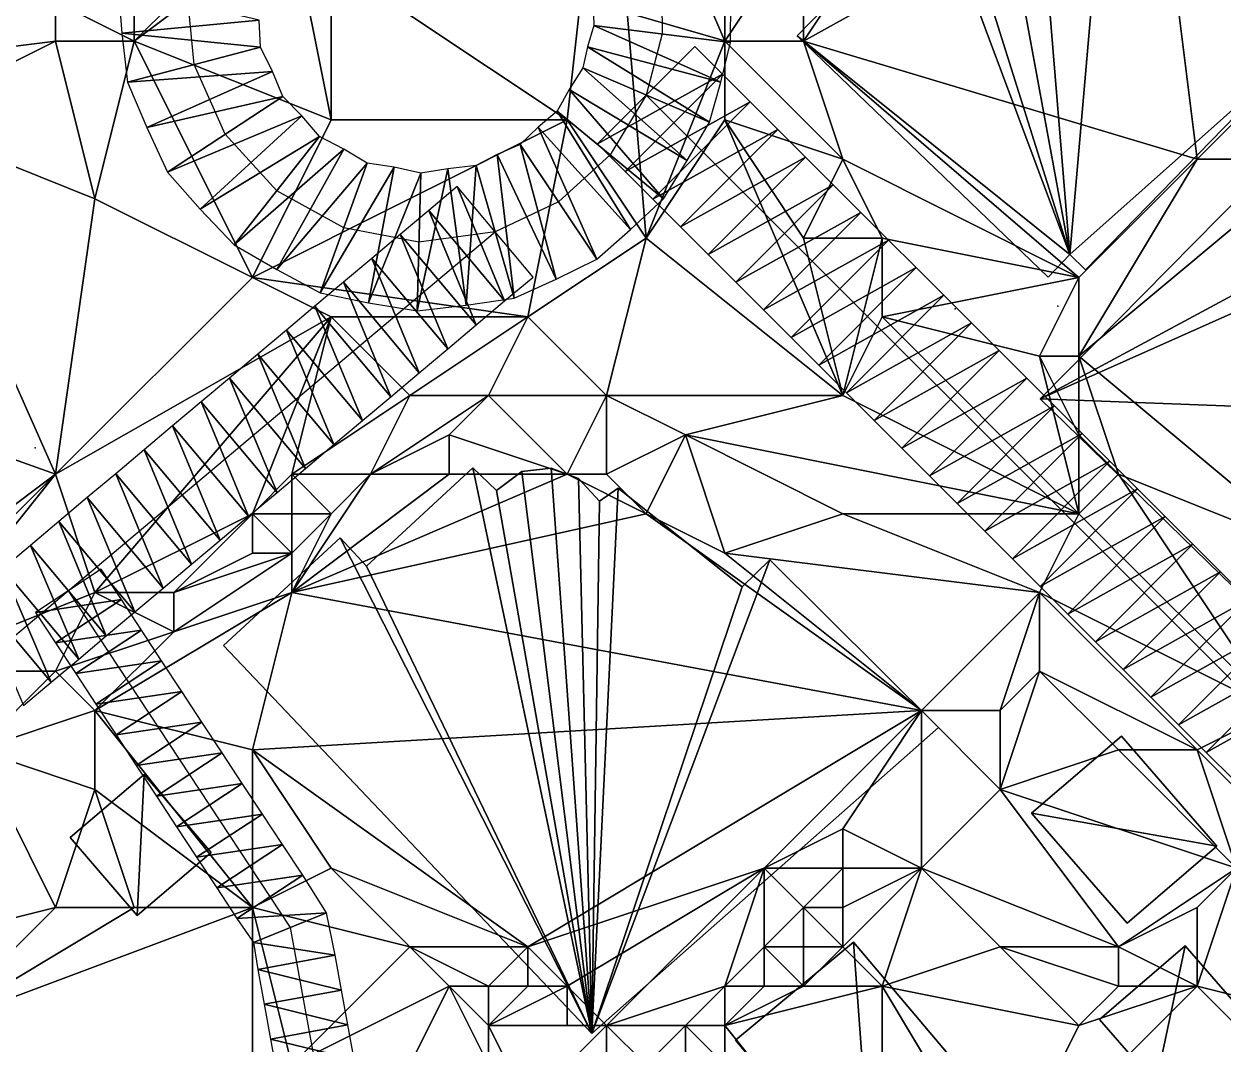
# Model space of a CAD drawing. Header units: metres. Extents: x -1103 to 901, y -902 to 905.
# Drawn here: x -563.6 to -502.7, y 193.1 to 244.9 of the extents above; entities that cross this region are included whole.
import ezdxf

# ---------------------------------------------------------------- set-up
doc = ezdxf.new("R2010")
doc.units = ezdxf.units.M
for name, color, linetype in [('OSM_BUILDING_FOOTPRINTS', 7, 'CONTINUOUS'), ('OSM_BUILDING_ROOFS', 1, 'CONTINUOUS'), ('OSM_BUILDING_WALLS', 8, 'CONTINUOUS'), ('OSM_ROAD_AXES', 2, 'CONTINUOUS'), ('OSM_ROAD_SURFACE', 9, 'CONTINUOUS'), ('OSM_TERRAIN', 3, 'CONTINUOUS'), ('OSM_TREES', 3, 'CONTINUOUS')]:
    doc.layers.add(name, color=color, linetype=linetype)

msp = doc.modelspace()

# ---------------------------------------------------------------- linework, layer by layer
at = {"layer": 'OSM_BUILDING_FOOTPRINTS'}
for points in [[(-509.667, 232.391, 9.962), (-510.463, 233.165, 9.962), (-511.568, 232.015, 9.962), (-524.313, 244.268, 9.962), (-517.305, 251.468, 9.962), (-515.747, 249.964, 9.962), (-513.912, 251.844, 9.962), (-511.845, 249.853, 9.962), (-508.739, 253.049, 9.962), (-498.823, 243.517, 9.962), (-509.667, 232.391, 9.962)], [(-499.542, 213.724, 10.876), (-511.966, 225.833, 10.876), (-497.63, 240.365, 10.876), (-493.12, 235.975, 10.876), (-496.204, 232.856, 10.876), (-488.775, 224.949, 10.876), (-499.542, 213.724, 10.876)], [(-517.139, 209.134, 11.058), (-534.759, 193.596, 11.058), (-553.462, 213.314, 11.058), (-547.548, 218.777, 11.058), (-546.211, 217.34, 11.058), (-540.805, 222.327, 11.058), (-539.601, 221.177, 11.058), (-538.318, 222.15, 11.058), (-536.815, 222.316, 11.058), (-535.433, 221.785, 11.058), (-534.361, 220.635, 11.058), (-533.41, 221.299, 11.058), (-527.11, 216.278, 11.058), (-525.717, 217.661, 11.058), (-517.139, 209.134, 11.058)], [(-507.843, 208.703, 12.65), (-502.99, 203.118, 12.65), (-507.544, 199.203, 12.65), (-512.408, 204.788, 12.65), (-507.843, 208.703, 12.65)], [(-561.266, 203.549, 11.312), (-557.508, 206.756, 11.312), (-554.092, 202.797, 11.312), (-557.861, 199.601, 11.312), (-561.266, 203.549, 11.312)], [(-527.452, 193.253, 14.269), (-521.461, 198.241, 14.269), (-514.519, 190.024, 14.269), (-520.499, 185.025, 14.269), (-527.452, 193.253, 14.269)], [(-520.82, 178.379, 13.733), (-506.096, 191.02, 13.733), (-508.959, 194.315, 13.733), (-504.604, 198.053, 13.733), (-493.219, 184.97, 13.733), (-512.308, 168.581, 13.733), (-520.82, 178.379, 13.733)]]:
    msp.add_polyline3d(points, close=True, dxfattribs=at)
at = {"layer": 'OSM_BUILDING_ROOFS'}
for points in [[(-510.463, 233.165, 18.362), (-508.739, 253.049, 18.362), (-511.845, 249.853, 18.362)], [(-510.463, 233.165, 18.362), (-498.823, 243.517, 18.362), (-508.739, 253.049, 18.362)], [(-510.463, 233.165, 18.362), (-513.912, 251.844, 18.362), (-515.747, 249.964, 18.362)], [(-510.463, 233.165, 18.362), (-511.845, 249.853, 18.362), (-513.912, 251.844, 18.362)], [(-510.463, 233.165, 18.362), (-517.305, 251.468, 18.362), (-524.313, 244.268, 18.362)], [(-510.463, 233.165, 18.362), (-515.747, 249.964, 18.362), (-517.305, 251.468, 18.362)], [(-510.463, 233.165, 18.362), (-524.313, 244.268, 18.362), (-511.568, 232.015, 18.362)], [(-510.463, 233.165, 18.362), (-509.667, 232.391, 18.362), (-498.823, 243.517, 18.362)], [(-511.966, 225.833, 19.276), (-493.12, 235.975, 19.276), (-497.63, 240.365, 19.276)], [(-511.966, 225.833, 19.276), (-496.204, 232.856, 19.276), (-493.12, 235.975, 19.276)], [(-511.966, 225.833, 19.276), (-488.775, 224.949, 19.276), (-496.204, 232.856, 19.276)], [(-511.966, 225.833, 19.276), (-499.542, 213.724, 19.276), (-488.775, 224.949, 19.276)], [(-534.759, 193.596, 54.658), (-540.805, 222.327, 54.658), (-546.211, 217.34, 54.658)], [(-534.759, 193.596, 54.658), (-539.601, 221.177, 54.658), (-540.805, 222.327, 54.658)], [(-534.759, 193.596, 54.658), (-538.318, 222.15, 54.658), (-539.601, 221.177, 54.658)], [(-534.759, 193.596, 54.658), (-536.815, 222.316, 54.658), (-538.318, 222.15, 54.658)], [(-534.759, 193.596, 54.658), (-535.433, 221.785, 54.658), (-536.815, 222.316, 54.658)], [(-534.759, 193.596, 54.658), (-534.361, 220.635, 54.658), (-535.433, 221.785, 54.658)], [(-534.759, 193.596, 54.658), (-527.11, 216.278, 54.658), (-533.41, 221.299, 54.658)], [(-534.759, 193.596, 54.658), (-533.41, 221.299, 54.658), (-534.361, 220.635, 54.658)], [(-534.759, 193.596, 54.658), (-547.548, 218.777, 54.658), (-553.462, 213.314, 54.658)], [(-534.759, 193.596, 54.658), (-546.211, 217.34, 54.658), (-547.548, 218.777, 54.658)], [(-534.759, 193.596, 54.658), (-517.139, 209.134, 54.658), (-525.717, 217.661, 54.658)], [(-534.759, 193.596, 54.658), (-525.717, 217.661, 54.658), (-527.11, 216.278, 54.658)], [(-502.99, 203.118, 22.65), (-507.843, 208.703, 22.65), (-512.408, 204.788, 22.65)], [(-557.508, 206.756, 16.512), (-561.266, 203.549, 16.512), (-557.861, 199.601, 16.512)], [(-557.508, 206.756, 16.512), (-557.861, 199.601, 16.512), (-554.092, 202.797, 16.512)], [(-502.99, 203.118, 22.65), (-512.408, 204.788, 22.65), (-507.544, 199.203, 22.65)], [(-521.461, 198.241, 19.469), (-527.452, 193.253, 19.469), (-520.499, 185.025, 19.469)], [(-521.461, 198.241, 19.469), (-520.499, 185.025, 19.469), (-514.519, 190.024, 19.469)], [(-506.096, 191.02, 31.733), (-504.604, 198.053, 31.733), (-508.959, 194.315, 31.733)], [(-506.096, 191.02, 31.733), (-493.219, 184.97, 31.733), (-504.604, 198.053, 31.733)], [(-573.889, 194.491, 23.779), (-565.178, 172.075, 23.779), (-562.99, 176.598, 23.779)], [(-573.889, 194.491, 23.779), (-562.99, 176.598, 23.779), (-562.769, 180.646, 23.779)], [(-573.889, 194.491, 23.779), (-562.769, 180.646, 23.779), (-564.095, 183.079, 23.779)]]:
    msp.add_3dface(points, dxfattribs=at)
at = {"layer": 'OSM_BUILDING_WALLS'}
for points in [[(-498.823, 243.517, 9.962), (-508.739, 253.049, 9.962), (-508.739, 253.049, 18.362)], [(-498.823, 243.517, 9.962), (-508.739, 253.049, 18.362), (-498.823, 243.517, 18.362)], [(-517.305, 251.468, 9.962), (-524.313, 244.268, 9.962), (-524.313, 244.268, 18.362)], [(-517.305, 251.468, 9.962), (-524.313, 244.268, 18.362), (-517.305, 251.468, 18.362)], [(-524.313, 244.268, 9.962), (-511.568, 232.015, 9.962), (-511.568, 232.015, 18.362)], [(-524.313, 244.268, 9.962), (-511.568, 232.015, 18.362), (-524.313, 244.268, 18.362)], [(-509.667, 232.391, 9.962), (-498.823, 243.517, 9.962), (-498.823, 243.517, 18.362)], [(-509.667, 232.391, 9.962), (-498.823, 243.517, 18.362), (-509.667, 232.391, 18.362)], [(-497.63, 240.365, 10.876), (-511.966, 225.833, 10.876), (-511.966, 225.833, 19.276)], [(-497.63, 240.365, 10.876), (-511.966, 225.833, 19.276), (-497.63, 240.365, 19.276)], [(-511.568, 232.015, 9.962), (-510.463, 233.165, 9.962), (-510.463, 233.165, 18.362)], [(-511.568, 232.015, 9.962), (-510.463, 233.165, 18.362), (-511.568, 232.015, 18.362)], [(-510.463, 233.165, 9.962), (-509.667, 232.391, 9.962), (-509.667, 232.391, 18.362)], [(-510.463, 233.165, 9.962), (-509.667, 232.391, 18.362), (-510.463, 233.165, 18.362)], [(-511.966, 225.833, 10.876), (-499.542, 213.724, 10.876), (-499.542, 213.724, 19.276)], [(-511.966, 225.833, 10.876), (-499.542, 213.724, 19.276), (-511.966, 225.833, 19.276)], [(-540.805, 222.327, 11.058), (-546.211, 217.34, 11.058), (-546.211, 217.34, 54.658)], [(-540.805, 222.327, 11.058), (-546.211, 217.34, 54.658), (-540.805, 222.327, 54.658)], [(-539.601, 221.177, 11.058), (-540.805, 222.327, 11.058), (-540.805, 222.327, 54.658)], [(-539.601, 221.177, 11.058), (-540.805, 222.327, 54.658), (-539.601, 221.177, 54.658)], [(-538.318, 222.15, 11.058), (-539.601, 221.177, 11.058), (-539.601, 221.177, 54.658)], [(-538.318, 222.15, 11.058), (-539.601, 221.177, 54.658), (-538.318, 222.15, 54.658)], [(-536.815, 222.316, 11.058), (-538.318, 222.15, 11.058), (-538.318, 222.15, 54.658)], [(-536.815, 222.316, 11.058), (-538.318, 222.15, 54.658), (-536.815, 222.316, 54.658)], [(-535.433, 221.785, 11.058), (-536.815, 222.316, 11.058), (-536.815, 222.316, 54.658)], [(-535.433, 221.785, 11.058), (-536.815, 222.316, 54.658), (-535.433, 221.785, 54.658)], [(-534.361, 220.635, 11.058), (-535.433, 221.785, 11.058), (-535.433, 221.785, 54.658)], [(-534.361, 220.635, 11.058), (-535.433, 221.785, 54.658), (-534.361, 220.635, 54.658)], [(-533.41, 221.299, 11.058), (-534.361, 220.635, 11.058), (-534.361, 220.635, 54.658)], [(-533.41, 221.299, 11.058), (-534.361, 220.635, 54.658), (-533.41, 221.299, 54.658)], [(-527.11, 216.278, 11.058), (-533.41, 221.299, 11.058), (-533.41, 221.299, 54.658)], [(-527.11, 216.278, 11.058), (-533.41, 221.299, 54.658), (-527.11, 216.278, 54.658)], [(-547.548, 218.777, 11.058), (-553.462, 213.314, 11.058), (-553.462, 213.314, 54.658)], [(-547.548, 218.777, 11.058), (-553.462, 213.314, 54.658), (-547.548, 218.777, 54.658)], [(-546.211, 217.34, 11.058), (-547.548, 218.777, 11.058), (-547.548, 218.777, 54.658)], [(-546.211, 217.34, 11.058), (-547.548, 218.777, 54.658), (-546.211, 217.34, 54.658)], [(-525.717, 217.661, 11.058), (-527.11, 216.278, 11.058), (-527.11, 216.278, 54.658)], [(-525.717, 217.661, 11.058), (-527.11, 216.278, 54.658), (-525.717, 217.661, 54.658)], [(-517.139, 209.134, 11.058), (-525.717, 217.661, 11.058), (-525.717, 217.661, 54.658)], [(-517.139, 209.134, 11.058), (-525.717, 217.661, 54.658), (-517.139, 209.134, 54.658)], [(-553.462, 213.314, 11.058), (-534.759, 193.596, 11.058), (-534.759, 193.596, 54.658)], [(-553.462, 213.314, 11.058), (-534.759, 193.596, 54.658), (-553.462, 213.314, 54.658)], [(-534.759, 193.596, 11.058), (-517.139, 209.134, 11.058), (-517.139, 209.134, 54.658)], [(-534.759, 193.596, 11.058), (-517.139, 209.134, 54.658), (-534.759, 193.596, 54.658)], [(-507.843, 208.703, 12.65), (-512.408, 204.788, 12.65), (-512.408, 204.788, 22.65)], [(-507.843, 208.703, 12.65), (-512.408, 204.788, 22.65), (-507.843, 208.703, 22.65)], [(-502.99, 203.118, 12.65), (-507.843, 208.703, 12.65), (-507.843, 208.703, 22.65)], [(-502.99, 203.118, 12.65), (-507.843, 208.703, 22.65), (-502.99, 203.118, 22.65)], [(-557.508, 206.756, 11.312), (-561.266, 203.549, 11.312), (-561.266, 203.549, 16.512)], [(-557.508, 206.756, 11.312), (-561.266, 203.549, 16.512), (-557.508, 206.756, 16.512)], [(-554.092, 202.797, 11.312), (-557.508, 206.756, 11.312), (-557.508, 206.756, 16.512)], [(-554.092, 202.797, 11.312), (-557.508, 206.756, 16.512), (-554.092, 202.797, 16.512)], [(-512.408, 204.788, 12.65), (-507.544, 199.203, 12.65), (-507.544, 199.203, 22.65)], [(-512.408, 204.788, 12.65), (-507.544, 199.203, 22.65), (-512.408, 204.788, 22.65)], [(-561.266, 203.549, 11.312), (-557.861, 199.601, 11.312), (-557.861, 199.601, 16.512)], [(-561.266, 203.549, 11.312), (-557.861, 199.601, 16.512), (-561.266, 203.549, 16.512)], [(-507.544, 199.203, 12.65), (-502.99, 203.118, 12.65), (-502.99, 203.118, 22.65)], [(-507.544, 199.203, 12.65), (-502.99, 203.118, 22.65), (-507.544, 199.203, 22.65)], [(-557.861, 199.601, 11.312), (-554.092, 202.797, 11.312), (-554.092, 202.797, 16.512)], [(-557.861, 199.601, 11.312), (-554.092, 202.797, 16.512), (-557.861, 199.601, 16.512)], [(-521.461, 198.241, 14.269), (-527.452, 193.253, 14.269), (-527.452, 193.253, 19.469)], [(-521.461, 198.241, 14.269), (-527.452, 193.253, 19.469), (-521.461, 198.241, 19.469)], [(-514.519, 190.024, 14.269), (-521.461, 198.241, 14.269), (-521.461, 198.241, 19.469)], [(-514.519, 190.024, 14.269), (-521.461, 198.241, 19.469), (-514.519, 190.024, 19.469)], [(-504.604, 198.053, 13.733), (-508.959, 194.315, 13.733), (-508.959, 194.315, 31.733)], [(-504.604, 198.053, 13.733), (-508.959, 194.315, 31.733), (-504.604, 198.053, 31.733)], [(-493.219, 184.97, 13.733), (-504.604, 198.053, 13.733), (-504.604, 198.053, 31.733)], [(-493.219, 184.97, 13.733), (-504.604, 198.053, 31.733), (-493.219, 184.97, 31.733)], [(-508.959, 194.315, 13.733), (-506.096, 191.02, 13.733), (-506.096, 191.02, 31.733)], [(-508.959, 194.315, 13.733), (-506.096, 191.02, 31.733), (-508.959, 194.315, 31.733)], [(-527.452, 193.253, 14.269), (-520.499, 185.025, 14.269), (-520.499, 185.025, 19.469)], [(-527.452, 193.253, 14.269), (-520.499, 185.025, 19.469), (-527.452, 193.253, 19.469)]]:
    msp.add_3dface(points, dxfattribs=at)
at = {"layer": 'OSM_ROAD_AXES'}
for points in [[(-551.639, 254.531, 11.074), (-549.273, 256.3, 11.093), (-546.532, 257.451, 11.098), (-543.028, 257.904, 11.084), (-539.546, 257.34, 11.05), (-536.373, 255.803, 10.959), (-533.776, 253.425, 11.018), (-532.095, 250.672, 11.018), (-531.211, 247.586, 11.015), (-531.178, 244.368, 11.01), (-531.996, 241.26, 11.004), (-533.82, 238.219, 10.982), (-536.45, 235.841, 10.961), (-539.667, 234.315, 10.884), (-543.536, 233.795, 10.775), (-547.36, 234.514, 10.654), (-550.765, 236.405, 10.495), (-553.385, 239.269, 10.565), (-554.966, 242.808, 10.604), (-555.33, 246.668, 11.116), (-554.767, 249.565, 11.436), (-553.518, 252.242, 11.039), (-551.639, 254.531, 11.074)], [(-475.743, 185.059, 13.242), (-531.996, 241.26, 11.004)], [(-627.643, 160.407, 16.433), (-573.978, 205.484, 12.619), (-561.354, 216.09, 12.293), (-539.667, 234.315, 10.884)], [(-561.354, 216.09, 12.293), (-550.09, 198.982, 14.55), (-548.465, 190.146, 15.912), (-544.088, 183.079, 17.354), (-535.93, 172.916, 18.143)]]:
    msp.add_polyline3d(points, dxfattribs=at)
at = {"layer": 'OSM_ROAD_SURFACE'}
for points in [[(-551.664, 245.068, 10.76), (-558.829, 246.771, 11.547), (-558.632, 244.409, 10.921)], [(-534.694, 245.941, 11.039), (-527.704, 243.937, 11.14), (-527.695, 246.013, 11.1)], [(-534.694, 245.941, 11.039), (-534.651, 244.799, 11.037), (-527.704, 243.937, 11.14)], [(-551.581, 243.698, 10.684), (-551.664, 245.068, 10.76), (-558.632, 244.409, 10.921)], [(-551.581, 243.698, 10.684), (-558.632, 244.409, 10.921), (-558.35, 241.918, 10.827)], [(-534.651, 244.799, 11.037), (-534.972, 243.705, 11.031), (-528.202, 241.923, 11.178)], [(-534.651, 244.799, 11.037), (-528.202, 241.923, 11.178), (-527.704, 243.937, 11.14)], [(-534.972, 243.705, 11.031), (-535.212, 242.642, 11.026), (-528.78, 239.879, 11.218)], [(-534.972, 243.705, 11.031), (-528.78, 239.879, 11.218), (-528.202, 241.923, 11.178)], [(-528.116, 242.331, 11.164), (-529.522, 243.736, 11.062), (-534.47, 238.784, 11.025)], [(-550.98, 242.466, 10.612), (-551.581, 243.698, 10.684), (-558.35, 241.918, 10.827)], [(-535.212, 242.642, 11.026), (-535.909, 241.54, 11.013), (-529.906, 237.94, 11.148)], [(-535.212, 242.642, 11.026), (-529.906, 237.94, 11.148), (-528.78, 239.879, 11.218)], [(-550.98, 242.466, 10.612), (-558.35, 241.918, 10.827), (-557.371, 239.611, 10.813)], [(-550.458, 241.189, 10.538), (-550.98, 242.466, 10.612), (-557.371, 239.611, 10.813)], [(-528.116, 242.331, 11.164), (-534.47, 238.784, 11.025), (-533.063, 237.379, 11.039)], [(-526.709, 240.926, 11.32), (-528.116, 242.331, 11.164), (-533.063, 237.379, 11.039)], [(-535.909, 241.54, 11.013), (-536.523, 240.442, 10.996), (-531.116, 235.997, 11.064)], [(-535.909, 241.54, 11.013), (-531.116, 235.997, 11.064), (-529.906, 237.94, 11.148)], [(-550.458, 241.189, 10.538), (-557.371, 239.611, 10.813), (-556.311, 237.35, 10.791)], [(-549.492, 240.2, 10.501), (-550.458, 241.189, 10.538), (-556.311, 237.35, 10.791)], [(-526.709, 240.926, 11.32), (-533.063, 237.379, 11.039), (-531.657, 235.974, 11.047)], [(-525.303, 239.521, 11.457), (-526.709, 240.926, 11.32), (-531.657, 235.974, 11.047)], [(-549.492, 240.2, 10.501), (-556.311, 237.35, 10.791), (-554.658, 235.475, 10.708)], [(-548.597, 239.153, 10.477), (-549.492, 240.2, 10.501), (-554.658, 235.475, 10.708)], [(-536.523, 240.442, 10.996), (-537.482, 239.627, 10.957), (-532.788, 234.434, 11.037)], [(-536.523, 240.442, 10.996), (-532.788, 234.434, 11.037), (-531.116, 235.997, 11.064)], [(-537.482, 239.627, 10.957), (-538.394, 238.752, 10.947), (-534.507, 232.93, 11.027)], [(-537.482, 239.627, 10.957), (-534.507, 232.93, 11.027), (-532.788, 234.434, 11.037)], [(-525.303, 239.521, 11.457), (-531.657, 235.974, 11.047), (-530.251, 234.569, 11.213)], [(-523.897, 238.116, 11.594), (-525.303, 239.521, 11.457), (-530.251, 234.569, 11.213)], [(-548.597, 239.153, 10.477), (-554.658, 235.475, 10.708), (-552.934, 233.658, 10.618)], [(-547.363, 238.519, 10.546), (-548.597, 239.153, 10.477), (-552.934, 233.658, 10.618)], [(-547.363, 238.519, 10.546), (-552.934, 233.658, 10.618), (-550.762, 232.4, 10.623)], [(-546.172, 237.806, 10.629), (-547.363, 238.519, 10.546), (-550.762, 232.4, 10.623)], [(-539.559, 238.24, 10.916), (-540.638, 237.678, 10.888), (-538.696, 230.953, 10.98)], [(-538.394, 238.752, 10.947), (-539.559, 238.24, 10.916), (-536.558, 231.916, 11.014)], [(-539.559, 238.24, 10.916), (-538.696, 230.953, 10.98), (-536.558, 231.916, 11.014)], [(-538.394, 238.752, 10.947), (-536.558, 231.916, 11.014), (-534.507, 232.93, 11.027)], [(-546.172, 237.806, 10.629), (-550.762, 232.4, 10.623), (-548.549, 231.222, 10.809)], [(-544.802, 237.595, 10.7), (-546.172, 237.806, 10.629), (-548.549, 231.222, 10.809)], [(-540.638, 237.678, 10.888), (-542.068, 237.524, 10.829), (-541.135, 230.586, 10.912)], [(-540.638, 237.678, 10.888), (-541.135, 230.586, 10.912), (-538.696, 230.953, 10.98)], [(-523.897, 238.116, 11.594), (-530.251, 234.569, 11.213), (-528.844, 233.164, 11.381)], [(-522.49, 236.711, 11.727), (-523.897, 238.116, 11.594), (-528.844, 233.164, 11.381)], [(-544.802, 237.595, 10.7), (-548.549, 231.222, 10.809), (-546.095, 230.715, 10.946)], [(-543.445, 237.294, 10.774), (-544.802, 237.595, 10.7), (-546.095, 230.715, 10.946)], [(-543.445, 237.294, 10.774), (-546.095, 230.715, 10.946), (-543.626, 230.297, 11.046)], [(-542.068, 237.524, 10.829), (-543.445, 237.294, 10.774), (-543.626, 230.297, 11.046)], [(-542.068, 237.524, 10.829), (-543.626, 230.297, 11.046), (-541.135, 230.586, 10.912)], [(-539.183, 230.803, 10.967), (-541.597, 236.612, 10.866), (-543.043, 235.397, 10.831)], [(-539.183, 230.803, 10.967), (-537.737, 232.019, 11.002), (-541.597, 236.612, 10.866)], [(-522.49, 236.711, 11.727), (-528.844, 233.164, 11.381), (-527.438, 231.759, 11.549)], [(-521.084, 235.306, 11.81), (-522.49, 236.711, 11.727), (-527.438, 231.759, 11.549)], [(-540.629, 229.588, 11.085), (-543.043, 235.397, 10.831), (-544.489, 234.182, 10.795)], [(-540.629, 229.588, 11.085), (-539.183, 230.803, 10.967), (-543.043, 235.397, 10.831)], [(-521.084, 235.306, 11.81), (-527.438, 231.759, 11.549), (-526.032, 230.354, 11.716)], [(-519.678, 233.901, 11.905), (-521.084, 235.306, 11.81), (-526.032, 230.354, 11.716)], [(-542.074, 228.373, 11.139), (-544.489, 234.182, 10.795), (-545.935, 232.967, 10.76)], [(-542.074, 228.373, 11.139), (-540.629, 229.588, 11.085), (-544.489, 234.182, 10.795)], [(-519.678, 233.901, 11.905), (-526.032, 230.354, 11.716), (-524.625, 228.949, 11.884)], [(-518.271, 232.496, 12.107), (-519.678, 233.901, 11.905), (-524.625, 228.949, 11.884)], [(-543.52, 227.158, 11.192), (-545.935, 232.967, 10.76), (-547.38, 231.752, 10.724)], [(-543.52, 227.158, 11.192), (-542.074, 228.373, 11.139), (-545.935, 232.967, 10.76)], [(-518.271, 232.496, 12.107), (-524.625, 228.949, 11.884), (-523.219, 227.544, 12.052)], [(-516.865, 231.091, 12.309), (-518.271, 232.496, 12.107), (-523.219, 227.544, 12.052)], [(-544.966, 225.943, 11.259), (-547.38, 231.752, 10.724), (-548.826, 230.537, 11.097)], [(-544.966, 225.943, 11.259), (-543.52, 227.158, 11.192), (-547.38, 231.752, 10.724)], [(-516.865, 231.091, 12.309), (-523.219, 227.544, 12.052), (-521.813, 226.139, 12.222)], [(-515.459, 229.686, 12.576), (-516.865, 231.091, 12.309), (-521.813, 226.139, 12.222)], [(-546.412, 224.728, 11.348), (-548.826, 230.537, 11.097), (-550.272, 229.322, 11.276)], [(-546.412, 224.728, 11.348), (-544.966, 225.943, 11.259), (-548.826, 230.537, 11.097)], [(-547.858, 223.513, 11.437), (-550.272, 229.322, 11.276), (-551.718, 228.107, 11.429)], [(-547.858, 223.513, 11.437), (-546.412, 224.728, 11.348), (-550.272, 229.322, 11.276)], [(-515.459, 229.686, 12.576), (-521.813, 226.139, 12.222), (-520.406, 224.734, 12.423)], [(-514.052, 228.281, 12.838), (-515.459, 229.686, 12.576), (-520.406, 224.734, 12.423)], [(-549.304, 222.298, 11.558), (-551.718, 228.107, 11.429), (-553.164, 226.892, 11.559)], [(-549.304, 222.298, 11.558), (-547.858, 223.513, 11.437), (-551.718, 228.107, 11.429)], [(-514.052, 228.281, 12.838), (-520.406, 224.734, 12.423), (-519, 223.329, 12.645)], [(-512.646, 226.876, 12.999), (-514.052, 228.281, 12.838), (-519, 223.329, 12.645)], [(-550.749, 221.083, 11.666), (-553.164, 226.892, 11.559), (-554.61, 225.677, 11.656)], [(-550.749, 221.083, 11.666), (-549.304, 222.298, 11.558), (-553.164, 226.892, 11.559)], [(-512.646, 226.876, 12.999), (-519, 223.329, 12.645), (-517.594, 221.924, 12.867)], [(-511.24, 225.471, 13.129), (-512.646, 226.876, 12.999), (-517.594, 221.924, 12.867)], [(-552.195, 219.868, 11.757), (-554.61, 225.677, 11.656), (-556.055, 224.462, 11.752)], [(-552.195, 219.868, 11.757), (-550.749, 221.083, 11.666), (-554.61, 225.677, 11.656)], [(-511.24, 225.471, 13.129), (-517.594, 221.924, 12.867), (-516.187, 220.519, 13.02)], [(-509.833, 224.066, 13.128), (-511.24, 225.471, 13.129), (-516.187, 220.519, 13.02)], [(-553.641, 218.653, 11.885), (-556.055, 224.462, 11.752), (-557.501, 223.247, 11.848)], [(-553.641, 218.653, 11.885), (-552.195, 219.868, 11.757), (-556.055, 224.462, 11.752)], [(-509.833, 224.066, 13.128), (-516.187, 220.519, 13.02), (-514.781, 219.114, 13.144)], [(-508.427, 222.661, 13.286), (-509.833, 224.066, 13.128), (-514.781, 219.114, 13.144)], [(-555.087, 217.438, 12.014), (-557.501, 223.247, 11.848), (-558.947, 222.032, 11.944)], [(-555.087, 217.438, 12.014), (-553.641, 218.653, 11.885), (-557.501, 223.247, 11.848)], [(-508.427, 222.661, 13.286), (-514.781, 219.114, 13.144), (-513.375, 217.709, 13.272)], [(-507.021, 221.256, 13.387), (-508.427, 222.661, 13.286), (-513.375, 217.709, 13.272)], [(-556.533, 216.223, 12.142), (-558.947, 222.032, 11.944), (-560.393, 220.817, 12.04)], [(-556.533, 216.223, 12.142), (-555.087, 217.438, 12.014), (-558.947, 222.032, 11.944)], [(-507.021, 221.256, 13.387), (-513.375, 217.709, 13.272), (-511.968, 216.304, 13.4)], [(-505.615, 219.851, 13.55), (-507.021, 221.256, 13.387), (-511.968, 216.304, 13.4)], [(-557.978, 215.008, 12.573), (-560.393, 220.817, 12.04), (-561.839, 219.601, 12.133)], [(-557.978, 215.008, 12.573), (-556.533, 216.223, 12.142), (-560.393, 220.817, 12.04)], [(-559.424, 213.793, 12.529), (-561.839, 219.601, 12.133), (-563.284, 218.387, 12.217)], [(-559.424, 213.793, 12.529), (-557.978, 215.008, 12.573), (-561.839, 219.601, 12.133)], [(-505.615, 219.851, 13.55), (-511.968, 216.304, 13.4), (-510.562, 214.899, 13.561)], [(-504.208, 218.446, 13.713), (-505.615, 219.851, 13.55), (-510.562, 214.899, 13.561)], [(-560.827, 212.614, 12.481), (-563.284, 218.387, 12.217), (-564.687, 217.208, 12.299)], [(-560.827, 212.614, 12.481), (-559.424, 213.793, 12.529), (-563.284, 218.387, 12.217)], [(-504.208, 218.446, 13.713), (-510.562, 214.899, 13.561), (-509.156, 213.494, 13.729)], [(-502.802, 217.041, 13.875), (-504.208, 218.446, 13.713), (-509.156, 213.494, 13.729)], [(-562.23, 211.436, 12.479), (-564.687, 217.208, 12.299), (-566.089, 216.03, 12.382)], [(-562.23, 211.436, 12.479), (-560.827, 212.614, 12.481), (-564.687, 217.208, 12.299)], [(-563.025, 214.99, 12.422), (-558.66, 215.634, 12.393), (-559.684, 217.19, 12.259)], [(-502.802, 217.041, 13.875), (-509.156, 213.494, 13.729), (-507.749, 212.089, 13.896)], [(-501.396, 215.636, 14.038), (-502.802, 217.041, 13.875), (-507.749, 212.089, 13.896)], [(-563.632, 210.258, 12.518), (-562.23, 211.436, 12.479), (-566.089, 216.03, 12.382)], [(-563.025, 214.99, 12.422), (-562.001, 213.435, 12.411), (-558.66, 215.634, 12.393)], [(-562.001, 213.435, 12.411), (-557.636, 214.079, 12.668), (-558.66, 215.634, 12.393)], [(-501.396, 215.636, 14.038), (-507.749, 212.089, 13.896), (-506.343, 210.684, 14.064)], [(-499.989, 214.231, 14.201), (-501.396, 215.636, 14.038), (-506.343, 210.684, 14.064)], [(-562.001, 213.435, 12.411), (-560.977, 211.879, 12.548), (-557.636, 214.079, 12.668)], [(-560.977, 211.879, 12.548), (-556.612, 212.524, 12.983), (-557.636, 214.079, 12.668)], [(-499.989, 214.231, 14.201), (-506.343, 210.684, 14.064), (-504.937, 209.279, 14.231)], [(-498.583, 212.826, 14.314), (-499.989, 214.231, 14.201), (-504.937, 209.279, 14.231)], [(-498.583, 212.826, 14.314), (-504.937, 209.279, 14.231), (-503.53, 207.874, 14.386)], [(-497.177, 211.421, 14.353), (-498.583, 212.826, 14.314), (-503.53, 207.874, 14.386)], [(-560.977, 211.879, 12.548), (-559.953, 210.324, 12.871), (-556.612, 212.524, 12.983)], [(-559.953, 210.324, 12.871), (-555.588, 210.968, 13.169), (-556.612, 212.524, 12.983)], [(-497.177, 211.421, 14.353), (-503.53, 207.874, 14.386), (-502.124, 206.469, 14.479)], [(-559.953, 210.324, 12.871), (-558.929, 208.769, 13.093), (-555.588, 210.968, 13.169)], [(-558.929, 208.769, 13.093), (-554.564, 209.413, 13.284), (-555.588, 210.968, 13.169)], [(-558.929, 208.769, 13.093), (-557.905, 207.214, 13.316), (-554.564, 209.413, 13.284)], [(-557.905, 207.214, 13.316), (-553.54, 207.858, 13.44), (-554.564, 209.413, 13.284)], [(-557.905, 207.214, 13.316), (-556.881, 205.658, 13.545), (-553.54, 207.858, 13.44)], [(-556.881, 205.658, 13.545), (-552.516, 206.303, 13.657), (-553.54, 207.858, 13.44)], [(-556.881, 205.658, 13.545), (-555.857, 204.103, 13.773), (-552.516, 206.303, 13.657)], [(-555.857, 204.103, 13.773), (-551.492, 204.747, 13.879), (-552.516, 206.303, 13.657)], [(-555.857, 204.103, 13.773), (-554.833, 202.548, 14.001), (-551.492, 204.747, 13.879)], [(-554.833, 202.548, 14.001), (-550.468, 203.192, 14.109), (-551.492, 204.747, 13.879)], [(-554.833, 202.548, 14.001), (-553.809, 200.992, 14.17), (-550.468, 203.192, 14.109)], [(-553.809, 200.992, 14.17), (-549.444, 201.637, 14.338), (-550.468, 203.192, 14.109)], [(-553.809, 200.992, 14.17), (-552.785, 199.437, 14.398), (-549.444, 201.637, 14.338)], [(-552.785, 199.437, 14.398), (-548.237, 199.734, 14.607), (-549.444, 201.637, 14.338)], [(-552.785, 199.437, 14.398), (-551.943, 198.229, 14.647), (-548.237, 199.734, 14.607)], [(-551.943, 198.229, 14.647), (-547.798, 197.576, 14.905), (-548.237, 199.734, 14.607)], [(-551.943, 198.229, 14.647), (-551.732, 196.853, 14.859), (-547.798, 197.576, 14.905)], [(-551.732, 196.853, 14.859), (-547.473, 195.809, 15.167), (-547.798, 197.576, 14.905)], [(-551.732, 196.853, 14.859), (-551.407, 195.085, 15.13), (-547.473, 195.809, 15.167)], [(-551.407, 195.085, 15.13), (-547.148, 194.042, 15.423), (-547.473, 195.809, 15.167)], [(-551.407, 195.085, 15.13), (-551.082, 193.318, 15.401), (-547.148, 194.042, 15.423)], [(-551.082, 193.318, 15.401), (-546.823, 192.274, 15.706), (-547.148, 194.042, 15.423)], [(-551.082, 193.318, 15.401), (-550.757, 191.551, 15.671), (-546.823, 192.274, 15.706)]]:
    msp.add_3dface(points, dxfattribs=at)
at = {"layer": 'OSM_TERRAIN'}
for points in [[(-536, 240, 10.96), (-534, 258, 11.026), (-548, 248, 10.632)], [(-532, 234, 10.993), (-534, 258, 11.026), (-536, 240, 10.96)], [(-532, 234, 10.993), (-528, 244, 11.016), (-534, 258, 11.026)], [(-534, 258, 11.026), (-528, 244, 11.016), (-528, 250, 11.032)], [(-524, 244, 12.186), (-504, 238, 12.221), (-506, 254, 12.37)], [(-524, 244, 12.186), (-506, 254, 12.37), (-520, 250, 12.048)], [(-504, 238, 12.221), (-500, 242, 12.239), (-506, 254, 12.37)], [(-500, 242, 12.239), (-498, 248, 12.991), (-506, 254, 12.37)], [(-578, 242, 13.007), (-562, 246, 11.605), (-564, 252, 11.966)], [(-558, 244, 10.688), (-548, 240, 10.408), (-550, 250, 10.974)], [(-558, 244, 10.688), (-550, 250, 10.974), (-554, 248, 11.33)], [(-548, 240, 10.408), (-548, 248, 10.632), (-550, 250, 10.974)], [(-524, 244, 12.186), (-524, 250, 11.41), (-528, 244, 11.016)], [(-528, 244, 11.016), (-524, 250, 11.41), (-528, 250, 11.032)], [(-524, 244, 12.186), (-520, 250, 12.048), (-524, 250, 11.41)], [(-558, 246, 11.51), (-558, 244, 10.688), (-554, 248, 11.33)], [(-548, 240, 10.408), (-536, 240, 10.96), (-548, 248, 10.632)], [(-578, 242, 13.007), (-562, 244, 11.696), (-562, 246, 11.605)], [(-562, 244, 11.696), (-558, 244, 10.688), (-562, 246, 11.605)], [(-558, 244, 10.688), (-558, 246, 11.51), (-562, 246, 11.605)], [(-570, 240, 12.128), (-562, 244, 11.696), (-578, 242, 13.007)], [(-570, 240, 12.128), (-560, 236, 11.084), (-562, 244, 11.696)], [(-560, 236, 11.084), (-558, 244, 10.688), (-562, 244, 11.696)], [(-560, 236, 11.084), (-552, 232, 10.539), (-558, 244, 10.688)], [(-558, 244, 10.688), (-552, 232, 10.539), (-548, 240, 10.408)], [(-532, 234, 10.993), (-528, 240, 11.304), (-528, 244, 11.016)], [(-528, 240, 11.304), (-522, 238, 11.601), (-528, 244, 11.016)], [(-522, 238, 11.601), (-524, 244, 12.186), (-528, 244, 11.016)], [(-522, 238, 11.601), (-510, 232, 12.274), (-524, 244, 12.186)], [(-510, 232, 12.274), (-504, 238, 12.221), (-524, 244, 12.186)], [(-504, 238, 12.221), (-498, 238, 13.759), (-500, 242, 12.239)], [(-590, 232, 12.243), (-562, 222, 11.938), (-570, 240, 12.128)], [(-562, 222, 11.938), (-560, 236, 11.084), (-570, 240, 12.128)], [(-552, 232, 10.539), (-538, 230, 10.956), (-536, 240, 10.96)], [(-552, 232, 10.539), (-536, 240, 10.96), (-548, 240, 10.408)], [(-538, 230, 10.956), (-532, 234, 10.993), (-536, 240, 10.96)], [(-522, 226, 12.153), (-528, 240, 11.304), (-532, 234, 10.993)], [(-522, 226, 12.153), (-524, 234, 11.836), (-528, 240, 11.304)], [(-528, 240, 11.304), (-524, 234, 11.836), (-522, 238, 11.601)], [(-520, 234, 11.836), (-522, 238, 11.601), (-524, 234, 11.836)], [(-520, 234, 11.836), (-510, 232, 12.274), (-522, 238, 11.601)], [(-510, 228, 13.622), (-498, 218, 13.766), (-498, 238, 13.759)], [(-510, 228, 13.622), (-504, 238, 12.221), (-510, 232, 12.274)], [(-510, 228, 13.622), (-498, 238, 13.759), (-504, 238, 12.221)], [(-552, 232, 10.539), (-560, 236, 11.084), (-562, 222, 11.938)], [(-534, 226, 11.578), (-532, 234, 10.993), (-538, 230, 10.956)], [(-534, 226, 11.578), (-522, 226, 12.153), (-532, 234, 10.993)], [(-522, 226, 12.153), (-520, 234, 11.836), (-524, 234, 11.836)], [(-522, 226, 12.153), (-520, 230, 12.337), (-520, 234, 11.836)], [(-520, 230, 12.337), (-510, 232, 12.274), (-520, 234, 11.836)], [(-586, 204, 12.14), (-562, 222, 11.938), (-590, 232, 12.243)], [(-562, 222, 11.938), (-548, 230, 11.244), (-552, 232, 10.539)], [(-548, 230, 11.244), (-538, 230, 10.956), (-552, 232, 10.539)], [(-512, 228, 12.927), (-510, 232, 12.274), (-520, 230, 12.337)], [(-512, 228, 12.927), (-510, 228, 13.622), (-510, 232, 12.274)], [(-560, 216, 12.289), (-548, 230, 11.244), (-562, 222, 11.938)], [(-560, 216, 12.289), (-552, 220, 11.691), (-548, 230, 11.244)], [(-552, 220, 11.691), (-550, 222, 11.512), (-548, 230, 11.244)], [(-550, 222, 11.512), (-544, 226, 11.167), (-548, 230, 11.244)], [(-544, 226, 11.167), (-538, 230, 10.956), (-548, 230, 11.244)], [(-540, 226, 11.574), (-538, 230, 10.956), (-544, 226, 11.167)], [(-540, 226, 11.574), (-534, 226, 11.578), (-538, 230, 10.956)], [(-510, 220, 13.479), (-520, 230, 12.337), (-522, 226, 12.153)], [(-510, 220, 13.479), (-512, 228, 12.927), (-520, 230, 12.337)], [(-510, 220, 13.479), (-510, 224, 13.025), (-512, 228, 12.927)], [(-510, 224, 13.025), (-510, 228, 13.622), (-512, 228, 12.927)], [(-508, 222, 13.249), (-498, 218, 13.766), (-510, 228, 13.622)], [(-508, 222, 13.249), (-510, 228, 13.622), (-510, 224, 13.025)], [(-550, 222, 11.512), (-546, 222, 11.862), (-544, 226, 11.167)], [(-546, 222, 11.862), (-542, 224, 12.436), (-540, 226, 11.574)], [(-546, 222, 11.862), (-540, 226, 11.574), (-544, 226, 11.167)], [(-542, 224, 12.436), (-536, 222, 13.333), (-540, 226, 11.574)], [(-536, 222, 13.333), (-534, 226, 11.578), (-540, 226, 11.574)], [(-536, 222, 13.333), (-534, 222, 12.99), (-534, 226, 11.578)], [(-534, 222, 12.99), (-530, 224, 11.836), (-534, 226, 11.578)], [(-534, 226, 11.578), (-530, 224, 11.836), (-522, 226, 12.153)], [(-530, 224, 11.836), (-510, 220, 13.479), (-522, 226, 12.153)], [(-542, 222, 13.109), (-542, 224, 12.436), (-546, 222, 11.862)], [(-542, 222, 13.109), (-536, 222, 13.333), (-542, 224, 12.436)], [(-532, 220, 13.333), (-530, 224, 11.836), (-534, 222, 12.99)], [(-528, 218, 13.135), (-530, 224, 11.836), (-532, 220, 13.333)], [(-528, 218, 13.135), (-522, 220, 12.492), (-530, 224, 11.836)], [(-522, 220, 12.492), (-510, 220, 13.479), (-530, 224, 11.836)], [(-510, 220, 13.479), (-508, 222, 13.249), (-510, 224, 13.025)], [(-576, 208, 12.431), (-562, 222, 11.938), (-586, 204, 12.14)], [(-576, 208, 12.431), (-570, 212, 12.606), (-562, 222, 11.938)], [(-570, 212, 12.606), (-560, 216, 12.289), (-562, 222, 11.938)], [(-552, 220, 11.691), (-550, 220, 11.953), (-550, 222, 11.512)], [(-550, 216, 13.333), (-546, 222, 11.862), (-548, 220, 12.685)], [(-550, 216, 13.333), (-542, 222, 13.109), (-546, 222, 11.862)], [(-550, 216, 13.333), (-532, 220, 13.333), (-536, 222, 13.333)], [(-550, 216, 13.333), (-536, 222, 13.333), (-542, 222, 13.109)], [(-550, 220, 11.953), (-548, 220, 12.685), (-550, 222, 11.512)], [(-548, 220, 12.685), (-546, 222, 11.862), (-550, 222, 11.512)], [(-536, 222, 13.333), (-532, 220, 13.333), (-534, 222, 12.99)], [(-500, 210, 14.603), (-508, 222, 13.249), (-510, 220, 13.479)], [(-500, 210, 14.603), (-498, 218, 13.766), (-508, 222, 13.249)], [(-556, 216, 12.073), (-552, 220, 11.691), (-560, 216, 12.289)], [(-556, 216, 12.073), (-552, 218, 12.186), (-552, 220, 11.691)], [(-552, 218, 12.186), (-550, 218, 12.927), (-552, 220, 11.691)], [(-550, 218, 12.927), (-550, 220, 11.953), (-552, 220, 11.691)], [(-550, 216, 13.333), (-518, 210, 13.335), (-532, 220, 13.333)], [(-550, 218, 12.927), (-550, 216, 13.333), (-548, 220, 12.685)], [(-550, 218, 12.927), (-548, 220, 12.685), (-550, 220, 11.953)], [(-518, 210, 13.335), (-528, 218, 13.135), (-532, 220, 13.333)], [(-512, 216, 13.35), (-522, 220, 12.492), (-528, 218, 13.135)], [(-522, 220, 12.492), (-512, 216, 13.35), (-510, 220, 13.479)], [(-512, 216, 13.35), (-500, 210, 14.603), (-510, 220, 13.479)], [(-556, 214, 12.766), (-550, 216, 13.333), (-550, 218, 12.927)], [(-556, 214, 12.766), (-550, 218, 12.927), (-556, 216, 12.073)], [(-550, 218, 12.927), (-552, 218, 12.186), (-556, 216, 12.073)], [(-518, 210, 13.335), (-512, 216, 13.35), (-528, 218, 13.135)], [(-570, 212, 12.606), (-562, 212, 12.368), (-560, 216, 12.289)], [(-562, 212, 12.368), (-556, 214, 12.766), (-560, 216, 12.289)], [(-560, 210, 12.859), (-552, 208, 13.445), (-550, 216, 13.333)], [(-560, 210, 12.859), (-550, 216, 13.333), (-556, 214, 12.766)], [(-556, 214, 12.766), (-556, 216, 12.073), (-560, 216, 12.289)], [(-552, 208, 13.445), (-518, 210, 13.335), (-550, 216, 13.333)], [(-518, 210, 13.335), (-514, 210, 13.976), (-512, 216, 13.35)], [(-514, 210, 13.976), (-512, 212, 13.834), (-512, 216, 13.35)], [(-512, 212, 13.834), (-504, 208, 14.303), (-512, 216, 13.35)], [(-504, 208, 14.303), (-500, 210, 14.603), (-512, 216, 13.35)], [(-560, 210, 12.859), (-556, 214, 12.766), (-562, 212, 12.368)], [(-566, 208, 12.572), (-562, 212, 12.368), (-570, 212, 12.606)], [(-566, 208, 12.572), (-560, 210, 12.859), (-562, 212, 12.368)], [(-514, 206, 14.762), (-512, 212, 13.834), (-514, 210, 13.976)], [(-514, 206, 14.762), (-508, 208, 14.867), (-512, 212, 13.834)], [(-508, 208, 14.867), (-504, 208, 14.303), (-512, 212, 13.834)], [(-560, 206, 13.465), (-560, 210, 12.859), (-566, 208, 12.572)], [(-560, 206, 13.465), (-552, 200, 14.317), (-560, 210, 12.859)], [(-552, 200, 14.317), (-552, 208, 13.445), (-560, 210, 12.859)], [(-538, 198, 13.333), (-518, 210, 13.335), (-552, 208, 13.445)], [(-538, 198, 13.333), (-526, 202, 13.333), (-518, 210, 13.335)], [(-526, 202, 13.333), (-522, 204, 13.575), (-518, 210, 13.335)], [(-522, 204, 13.575), (-518, 202, 15.108), (-518, 210, 13.335)], [(-518, 202, 15.108), (-514, 206, 14.762), (-518, 210, 13.335)], [(-518, 210, 13.335), (-514, 206, 14.762), (-514, 210, 13.976)], [(-496, 200, 14.834), (-500, 210, 14.603), (-504, 208, 14.303)], [(-570, 198, 13.504), (-562, 200, 13.734), (-566, 208, 12.572)], [(-562, 200, 13.734), (-560, 206, 13.465), (-566, 208, 12.572)], [(-552, 200, 14.317), (-548, 202, 14.333), (-552, 208, 13.445)], [(-548, 202, 14.333), (-538, 198, 13.333), (-552, 208, 13.445)], [(-514, 206, 14.762), (-502, 202, 14.926), (-508, 208, 14.867)], [(-502, 202, 14.926), (-504, 208, 14.303), (-508, 208, 14.867)], [(-502, 202, 14.926), (-496, 200, 14.834), (-504, 208, 14.303)], [(-562, 200, 13.734), (-558, 200, 13.621), (-560, 206, 13.465)], [(-558, 200, 13.621), (-552, 200, 14.317), (-560, 206, 13.465)], [(-508, 198, 15.159), (-514, 206, 14.762), (-518, 202, 15.108)], [(-508, 198, 15.159), (-502, 202, 14.926), (-514, 206, 14.762)], [(-522, 202, 14.321), (-522, 204, 13.575), (-526, 202, 13.333)], [(-522, 202, 14.321), (-518, 202, 15.108), (-522, 204, 13.575)], [(-552, 200, 14.317), (-544, 198, 14.977), (-548, 202, 14.333)], [(-544, 198, 14.977), (-538, 198, 13.333), (-548, 202, 14.333)], [(-536, 196, 13.333), (-526, 202, 13.333), (-538, 198, 13.333)], [(-536, 196, 13.333), (-534, 194, 13.502), (-526, 202, 13.333)], [(-534, 194, 13.502), (-528, 196, 15.228), (-526, 202, 13.333)], [(-528, 196, 15.228), (-526, 198, 14.949), (-526, 202, 13.333)], [(-526, 198, 14.949), (-524, 200, 14.677), (-526, 202, 13.333)], [(-524, 200, 14.677), (-522, 202, 14.321), (-526, 202, 13.333)], [(-524, 200, 14.677), (-522, 200, 15.703), (-522, 202, 14.321)], [(-520, 196, 16.417), (-518, 202, 15.108), (-522, 198, 16.386)], [(-522, 198, 16.386), (-518, 202, 15.108), (-522, 200, 15.703)], [(-522, 200, 15.703), (-518, 202, 15.108), (-522, 202, 14.321)], [(-520, 196, 16.417), (-514, 198, 15.537), (-518, 202, 15.108)], [(-514, 198, 15.537), (-508, 198, 15.159), (-518, 202, 15.108)], [(-508, 198, 15.159), (-504, 200, 15.217), (-502, 202, 14.926)], [(-496, 194, 15.168), (-502, 202, 14.926), (-504, 196, 16.234)], [(-504, 196, 16.234), (-502, 202, 14.926), (-504, 200, 15.217)], [(-568, 194, 14.078), (-562, 200, 13.734), (-570, 198, 13.504)], [(-568, 194, 14.078), (-552, 186, 16.542), (-552, 200, 14.317)], [(-562, 200, 13.734), (-568, 194, 14.078), (-558, 200, 13.621)], [(-568, 194, 14.078), (-552, 200, 14.317), (-558, 200, 13.621)], [(-552, 186, 16.542), (-550, 192, 15.527), (-552, 200, 14.317)], [(-550, 192, 15.527), (-544, 198, 14.977), (-552, 200, 14.317)], [(-526, 198, 14.949), (-524, 198, 16.017), (-524, 200, 14.677)], [(-524, 198, 16.017), (-522, 198, 16.386), (-524, 200, 14.677)], [(-522, 198, 16.386), (-522, 200, 15.703), (-524, 200, 14.677)], [(-504, 196, 16.234), (-504, 200, 15.217), (-508, 198, 15.159)], [(-550, 192, 15.527), (-542, 196, 15.324), (-544, 198, 14.977)], [(-542, 196, 15.324), (-540, 196, 14.578), (-544, 198, 14.977)], [(-540, 196, 14.578), (-538, 198, 13.333), (-544, 198, 14.977)], [(-540, 196, 14.578), (-538, 196, 13.756), (-538, 198, 13.333)], [(-538, 196, 13.756), (-536, 196, 13.333), (-538, 198, 13.333)], [(-528, 196, 15.228), (-526, 196, 16.282), (-526, 198, 14.949)], [(-526, 196, 16.282), (-524, 196, 16.417), (-526, 198, 14.949)], [(-524, 196, 16.417), (-524, 198, 16.017), (-526, 198, 14.949)], [(-524, 196, 16.417), (-522, 198, 16.386), (-524, 198, 16.017)], [(-524, 196, 16.417), (-520, 196, 16.417), (-522, 198, 16.386)], [(-510, 194, 16.118), (-514, 198, 15.537), (-520, 196, 16.417)], [(-510, 194, 16.118), (-508, 196, 15.882), (-514, 198, 15.537)], [(-514, 198, 15.537), (-508, 196, 15.882), (-508, 198, 15.159)], [(-508, 196, 15.882), (-504, 196, 16.234), (-508, 198, 15.159)], [(-550, 192, 15.527), (-546, 188, 16.382), (-542, 196, 15.324)], [(-546, 188, 16.382), (-540, 192, 16.287), (-542, 196, 15.324)], [(-540, 192, 16.287), (-540, 194, 15.656), (-542, 196, 15.324)], [(-542, 196, 15.324), (-540, 194, 15.656), (-540, 196, 14.578)], [(-540, 194, 15.656), (-538, 196, 13.756), (-540, 196, 14.578)], [(-540, 194, 15.656), (-536, 194, 13.784), (-536, 196, 13.333)], [(-540, 194, 15.656), (-536, 196, 13.333), (-538, 196, 13.756)], [(-536, 194, 13.784), (-534, 194, 13.502), (-536, 196, 13.333)], [(-530, 194, 15.703), (-528, 196, 15.228), (-534, 194, 13.502)], [(-530, 194, 15.703), (-528, 194, 16.404), (-528, 196, 15.228)], [(-520, 184, 16.65), (-520, 196, 16.417), (-528, 194, 16.404)], [(-528, 194, 16.404), (-526, 196, 16.282), (-528, 196, 15.228)], [(-528, 194, 16.404), (-524, 196, 16.417), (-526, 196, 16.282)], [(-528, 194, 16.404), (-520, 196, 16.417), (-524, 196, 16.417)], [(-520, 184, 16.65), (-514, 186, 16.42), (-520, 196, 16.417)], [(-514, 186, 16.42), (-510, 194, 16.118), (-520, 196, 16.417)], [(-514, 186, 16.42), (-504, 196, 16.234), (-510, 194, 16.118)], [(-514, 186, 16.42), (-494, 186, 16.208), (-504, 196, 16.234)], [(-510, 194, 16.118), (-504, 196, 16.234), (-508, 196, 15.882)], [(-494, 186, 16.208), (-496, 194, 15.168), (-504, 196, 16.234)], [(-566, 186, 15.946), (-560, 182, 16.176), (-568, 194, 14.078)], [(-568, 194, 14.078), (-560, 182, 16.176), (-552, 186, 16.542)], [(-540, 192, 16.287), (-538, 190, 17.15), (-540, 194, 15.656)], [(-538, 190, 17.15), (-534, 194, 13.502), (-540, 194, 15.656)], [(-534, 194, 13.502), (-536, 194, 13.784), (-540, 194, 15.656)], [(-538, 190, 17.15), (-534, 190, 17.193), (-534, 194, 13.502)], [(-534, 190, 17.193), (-532, 192, 16.471), (-534, 194, 13.502)], [(-532, 192, 16.471), (-530, 194, 15.703), (-534, 194, 13.502)], [(-532, 192, 16.471), (-530, 192, 17.042), (-530, 194, 15.703)], [(-530, 192, 17.042), (-528, 192, 16.576), (-530, 194, 15.703)], [(-528, 192, 16.576), (-528, 194, 16.404), (-530, 194, 15.703)], [(-528, 192, 16.576), (-520, 184, 16.65), (-528, 194, 16.404)]]:
    msp.add_3dface(points, dxfattribs=at)
at = {"layer": 'OSM_TREES'}
for p in [(-516.299, 230.412, 12.372), (-511.071, 230.533, 12.504), (-563.046, 223.344, 11.956)]:
    msp.add_point(p, dxfattribs=at)

doc.saveas('drawing.dxf')
